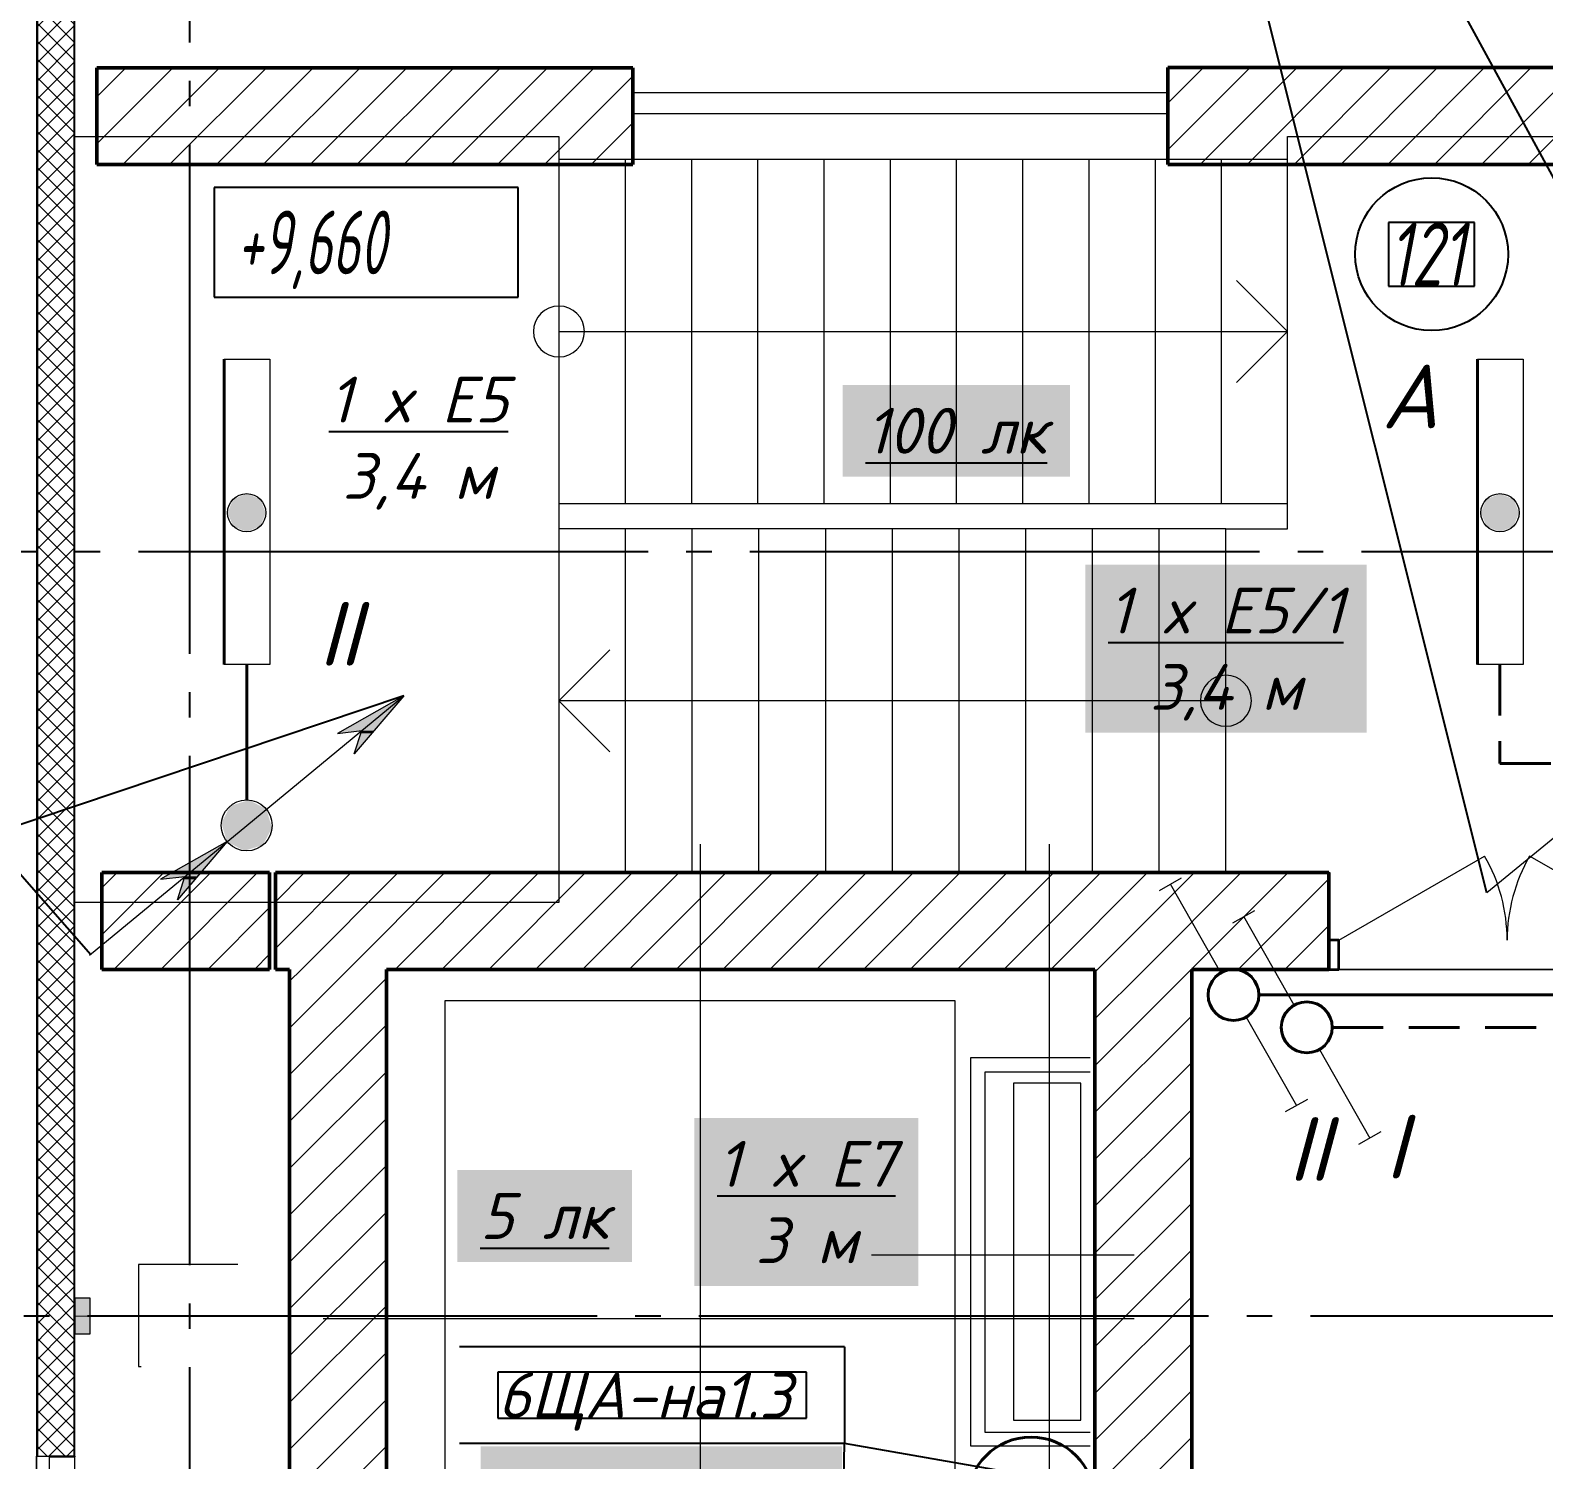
# Model space of a CAD drawing. Header units: millimetres. Extents: x 0 to 1286, y 0 to 420.
# Drawn here: x 91.9 to 151.3, y 303.9 to 360.1 of the extents above; entities that cross this region are included whole.
import ezdxf

# ---------------------------------------------------------------- set-up
doc = ezdxf.new("R2010")
doc.units = ezdxf.units.MM
for name, pattern in [('JIS_02_2.0', [3, 2, -1]), ('ГОСТ 2.303 5', [24, 20, -1.5, 1, -1.5]), ('СПКБ-0000-000-АР#003$0$Achse', [2300, 0, -800, 1500, 0]), ('СПКБ-0000-000-АР#003$0$Штриховая', [564.444447, 282.222223, -282.222223])]:
    doc.linetypes.add(name, pattern=pattern)
for name, color, linetype in [('Viewport1ForCustomObjects_0', 7, 'Continuous'), ('Viewport2ForCustomObjects_0', 7, 'Continuous'), ('Номер помещения', 7, 'Continuous'), ('СПКБ-0000-000-АР#003$0$Двери ArchiCAD', 7, 'Continuous'), ('СПКБ-0000-000-АР#003$0$Колонны существующие', 7, 'Continuous'), ('СПКБ-0000-000-АР#003$0$Лестница', 7, 'Continuous'), ('СПКБ-0000-000-АР#003$0$Окна ArchiCAD', 7, 'Continuous'), ('СПКБ-0000-000-АР#003$0$Перекрытие', 7, 'Continuous'), ('СПКБ-0000-000-АР#003$0$Перекрытие новые', 7, 'Continuous'), ('СПКБ-0000-000-АР#003$0$Стены', 7, 'Continuous'), ('СПКБ-0000-000-АР#003$0$Фахверк', 7, 'Continuous'), ('Строительные оси', 7, 'Continuous'), ('ЭО_АВАРИЙНОЕ ОСВЕЩЕНИЕ', 7, 'Continuous'), ('ЭО_РАБОЧЕЕ ОСВЕЩЕНИЕ', 7, 'Continuous')]:
    doc.layers.add(name, color=color, linetype=linetype)
for name, color, linetype, lineweight in [('СПКБ-0000-000-АР#003$0$0_Ном._пера__20', 1, 'Continuous', 20), ('СПКБ-0000-000-АР#003$0$Колонны существующие_Ном._пера__2', 8, 'Continuous', 15), ('СПКБ-0000-000-АР#003$0$Лестница_Ном._пера__20', 1, 'Continuous', 20), ('СПКБ-0000-000-АР#003$0$Линии_Ном._пера__20', 1, 'Continuous', 20), ('СПКБ-0000-000-АР#003$0$Окна ArchiCAD_Ном._пера__6', 5, 'Continuous', 9), ('СПКБ-0000-000-АР#003$0$Перекрытие новые_Ном._пера__20', 1, 'Continuous', 20), ('СПКБ-0000-000-АР#003$0$Перекрытие_Ном._пера__1', 7, 'Continuous', 13), ('СПКБ-0000-000-АР#003$0$Стены_Ном._пера__20', 1, 'Continuous', 20), ('СПКБ-0000-000-АР#003$0$Фахверк_Ном._пера__1', 7, 'Continuous', 13)]:
    doc.layers.add(name, color=color, linetype=linetype, lineweight=lineweight)
for name, color, linetype, lineweight, true_color in [('СПКБ-0000-000-АР#003$0$Двери ArchiCAD_Ном._пера__23', 7, 'Continuous', 35, 0xff6600), ('СПКБ-0000-000-АР#003$0$Двери ArchiCAD_Ном._пера__3', 7, 'Continuous', 18, 0xff6600), ('СПКБ-0000-000-АР#003$0$Двери ArchiCAD_Ном._пера__58', 7, 'Continuous', 50, 0xdf0000), ('СПКБ-0000-000-АР#003$0$Окна ArchiCAD_Ном._пера__68', 7, 'Continuous', 20, 0xfd4435), ('СПКБ-0000-000-АР#003$0$Стены_Ном._пера__58', 7, 'Continuous', 50, 0xdf0000), ('СПКБ-0000-000-АР#003$0$Стены_Ном._пера__68', 7, 'Continuous', 20, 0xfd4435), ('СПКБ-0000-000-АР#003$0$Фахверк_Ном._пера__102', 7, 'Continuous', 13, 0xcccccc)]:
    doc.layers.add(name, color=color, linetype=linetype, lineweight=lineweight, true_color=true_color)
doc.styles.add('1.8', font='isocpeui.ttf', dxfattribs={"height": 1.8})
doc.styles.add('2.5', font='isocpeui.ttf')
doc.styles.add('CustomTextStyle100', font='isocpeui.ttf', dxfattribs={"width": 0.987755, "height": 1.8})
doc.styles.add('CustomTextStyle26', font='isocpeui.ttf', dxfattribs={"width": 0.601807, "height": 2.5})
doc.styles.add('CustomTextStyle32', font='isocpeui.ttf', dxfattribs={"width": 0.707123, "height": 2.5})
pattern_1 = [(45, (0, 0), (-35.35534, 35.35534), []), (135, (0, 0), (35.35534, 35.35534), [])]
pattern_2 = [(45, (0, 0), (-91.9239, 91.9239), [])]

# ---------------------------------------------------------------- blocks, each defined once
blk = doc.blocks.new('*E601')
at = {"layer": 'Номер помещения', "color": 6, "linetype": 'Continuous'}
for p, q in [((-226.662, 233.162), (-238.6, 233.162)), ((-238.6, 233.162), (-238.6, 228.862)), ((-226.662, 228.862), (-226.662, 233.162)), ((-238.6, 228.862), (-226.662, 228.862))]:
    blk.add_line(p, q, dxfattribs=at)
at = {"layer": 'Номер помещения', "color": 7, "linetype": 'Continuous', "true_color": 0xffffff}
for p, q in [((-189.123, 231.797), (-192.498, 231.797)), ((-192.498, 231.797), (-192.498, 229.297)), ((-189.123, 229.297), (-189.123, 231.797)), ((-192.498, 229.297), (-189.123, 229.297)), ((-192.498, 229.297), (-192.498, 229.297))]:
    blk.add_line(p, q, dxfattribs=at)
at = {"layer": 'Номер помещения', "color": 6, "linetype": 'Continuous'}
blk.add_circle((-190.811, 230.547), 3, dxfattribs=at)
at = {"layer": 'Строительные оси', "color": 3, "linetype": 'ГОСТ 2.303 5', "lineweight": 25}
for p, q in [((-239.569, 258.857), (-239.569, -45.143)), ((186.431, 218.857), (-283.756, 218.857)), ((280.431, 188.857), (-283.569, 188.857))]:
    blk.add_line(p, q, dxfattribs=at)
at = {"layer": 'ЭО_АВАРИЙНОЕ ОСВЕЩЕНИЕ', "color": 1, "lineweight": 40}
blk.add_line((-189.013, 214.434), (-189.013, 226.434), dxfattribs=at)
at = {"layer": 'ЭО_АВАРИЙНОЕ ОСВЕЩЕНИЕ', "color": 7, "lineweight": 0}
for p, q in [((-189.013, 226.434), (-187.213, 226.434)), ((-187.213, 226.434), (-187.213, 214.434)), ((-187.213, 214.434), (-189.013, 214.434)), ((-188.639, 205.482), (-182.467, 210.571)), ((-198.616, 204.294), (-197.747, 204.788)), ((-196.206, 201.063), (-198.182, 204.541)), ((-195.218, 199.324), (-193.242, 195.846)), ((-192.807, 196.093), (-193.677, 195.599))]:
    blk.add_line(p, q, dxfattribs=at)
at = {"layer": 'ЭО_АВАРИЙНОЕ ОСВЕЩЕНИЕ', "color": 1, "linetype": 'JIS_02_2.0', "lineweight": 40}
for p, q in [((-188.128, 214.434), (-188.128, 210.549)), ((-188.128, 210.549), (-183.467, 210.567)), ((-194.712, 200.194), (-181.664, 200.194))]:
    blk.add_line(p, q, dxfattribs=at)
at = {"layer": 'ЭО_АВАРИЙНОЕ ОСВЕЩЕНИЕ', "color": 7, "lineweight": 0}
blk.add_circle((-188.128, 220.399), 0.75, dxfattribs=at)
at = {"layer": 'ЭО_АВАРИЙНОЕ ОСВЕЩЕНИЕ', "color": 1, "lineweight": 40}
for centre, radius in [((-195.712, 200.194), 1), ((-206.534, 181.608), 2.5)]:
    blk.add_circle(centre, radius, dxfattribs=at)
at = {"layer": 'ЭО_АВАРИЙНОЕ ОСВЕЩЕНИЕ', "color": 1, "lineweight": 0}
for points in [[(-188.128, 221.149), (-188.659, 220.929), (-187.598, 220.929)], [(-188.659, 220.929), (-188.878, 220.399), (-187.378, 220.399)], [(-188.878, 220.399), (-188.659, 219.868), (-187.598, 219.868)], [(-188.878, 220.399), (-187.378, 220.399), (-187.598, 219.868)], [(-188.659, 220.929), (-187.598, 220.929), (-187.378, 220.399)], [(-188.659, 219.868), (-187.598, 219.868), (-188.128, 219.649)]]:
    blk.add_solid(points, dxfattribs=at)
at = {"layer": 'ЭО_РАБОЧЕЕ ОСВЕЩЕНИЕ', "color": 5, "lineweight": 40}
for p, q in [((-238.208, 214.434), (-238.208, 226.434)), ((-237.323, 214.434), (-237.323, 209.122)), ((-197.589, 201.467), (-180.505, 201.466))]:
    blk.add_line(p, q, dxfattribs=at)
at = {"layer": 'ЭО_РАБОЧЕЕ ОСВЕЩЕНИЕ', "color": 7, "lineweight": 0}
for p, q in [((-238.208, 226.434), (-236.408, 226.434)), ((-236.408, 226.434), (-236.408, 214.434)), ((-236.408, 214.434), (-238.208, 214.434)), ((-237.323, 208.122), (-231.15, 213.211)), ((-231.15, 213.211), (-233.761, 211.734)), ((-231.15, 213.211), (-233.098, 210.93)), ((-233.761, 211.734), (-232.804, 211.848)), ((-233.098, 210.93), (-232.804, 211.848)), ((-243.495, 203.033), (-237.323, 208.122)), ((-238.094, 207.486), (-240.705, 206.008)), ((-238.094, 207.486), (-240.042, 205.204)), ((-240.705, 206.008), (-239.748, 206.122)), ((-240.042, 205.204), (-239.748, 206.122)), ((-201.494, 205.568), (-200.624, 206.062)), ((-199.083, 202.337), (-201.059, 205.815)), ((-198.095, 200.598), (-196.119, 197.12)), ((-195.685, 197.367), (-196.554, 196.873))]:
    blk.add_line(p, q, dxfattribs=at)
for centre, radius in [((-237.323, 220.399), 0.75), ((-237.323, 208.122), 1)]:
    blk.add_circle(centre, radius, dxfattribs=at)
at = {"layer": 'ЭО_РАБОЧЕЕ ОСВЕЩЕНИЕ', "color": 5, "lineweight": 40}
blk.add_circle((-198.589, 201.467), 1, dxfattribs=at)
at = {"layer": 'ЭО_РАБОЧЕЕ ОСВЕЩЕНИЕ', "color": 5, "lineweight": 0}
for points in [[(-237.323, 221.149), (-237.853, 220.929), (-236.792, 220.929)], [(-237.853, 220.929), (-238.073, 220.399), (-236.573, 220.399)], [(-238.073, 220.399), (-237.853, 219.868), (-236.792, 219.868)], [(-238.073, 220.399), (-236.573, 220.399), (-236.792, 219.868)], [(-237.853, 220.929), (-236.792, 220.929), (-236.573, 220.399)], [(-237.853, 219.868), (-236.792, 219.868), (-237.323, 219.649)], [(-231.15, 213.211), (-233.56, 211.848), (-232.804, 211.848)], [(-231.15, 213.211), (-232.804, 211.848), (-232.315, 211.848)], [(-233.56, 211.848), (-232.804, 211.848), (-233.761, 211.734)], [(-232.841, 211.734), (-232.412, 211.734), (-233.098, 210.93)], [(-232.804, 211.848), (-232.841, 211.734), (-232.412, 211.734)], [(-232.804, 211.848), (-232.315, 211.848), (-232.412, 211.734)], [(-238.094, 207.486), (-240.504, 206.122), (-239.748, 206.122)], [(-238.094, 207.486), (-239.748, 206.122), (-239.259, 206.122)], [(-240.504, 206.122), (-239.748, 206.122), (-240.705, 206.008)], [(-239.785, 206.008), (-239.356, 206.008), (-240.042, 205.204)], [(-239.748, 206.122), (-239.785, 206.008), (-239.356, 206.008)], [(-239.748, 206.122), (-239.259, 206.122), (-239.356, 206.008)]]:
    blk.add_solid(points, dxfattribs=at)
at = {"layer": 'ЭО_РАБОЧЕЕ ОСВЕЩЕНИЕ', "color": 5, "lineweight": 40}
for points in [[(-237.227, 209.118), (-237.959, 208.894), (-236.806, 208.894)], [(-238.031, 208.758), (-238.318, 208.218), (-236.386, 208.218)], [(-237.959, 208.894), (-238.031, 208.758), (-236.551, 208.758)], [(-238.031, 208.758), (-236.551, 208.758), (-236.386, 208.218)], [(-237.959, 208.894), (-236.806, 208.894), (-236.551, 208.758)], [(-238.318, 208.218), (-238.26, 208.026), (-236.327, 208.026)], [(-238.318, 208.218), (-236.386, 208.218), (-236.327, 208.026)], [(-238.26, 208.026), (-238.094, 207.486), (-236.615, 207.486)], [(-238.26, 208.026), (-236.327, 208.026), (-236.615, 207.486)], [(-238.094, 207.486), (-237.84, 207.351), (-236.687, 207.351)], [(-238.094, 207.486), (-236.615, 207.486), (-236.687, 207.351)], [(-237.84, 207.351), (-236.687, 207.351), (-237.418, 207.127)]]:
    blk.add_solid(points, dxfattribs=at)
at = {"layer": 'Номер помещения', "color": 0, "linetype": 'Continuous', "style": 'CustomTextStyle26', "width": 0.601807}
blk.add_text('+9,660', height=2.5, dxfattribs=at).set_placement((-237.7, 229.762))
at = {"layer": 'Номер помещения', "linetype": 'Continuous', "style": 'CustomTextStyle32', "width": 0.707123}
blk.add_text('121', height=2.5, dxfattribs=at).set_placement((-192.498, 229.297))
blk = doc.blocks.new('СПКБ-0000-000-АР#003$0$Перекрытие_1', base_point=(-24406.7, -2530.3))
at = {"layer": 'СПКБ-0000-000-АР#003$0$Перекрытие_Ном._пера__1', "color": 7, "linetype": 'Continuous', "lineweight": 13, "flags": 128}
blk.add_lwpolyline([(-24406.7, -2530.3), (-24406.7, 18886.6), (-23563.9, 18885.7), (-23563.9, 17144.7), (-22883.9, 17144.7), (-20992.9, 17144.7), (-20022.9, 17144.7), (-20022.9, 20246.7), (-17951.9, 20246.7), (-17956.9, 23688.1), (-17956.9, 25286.1), (17852.7, 25286.1), (17852.7, -2530.3), (5843.1, -2530.3), (243.1, -2530.3)], close=True, dxfattribs=at)
blk = doc.blocks.new('СПКБ-0000-000-АР#003$0$Перекрытие_3', base_point=(-24406.7, 23517.3))
at = {"layer": 'СПКБ-0000-000-АР#003$0$Перекрытие новые_Ном._пера__20', "color": 1, "linetype": 'Continuous', "lineweight": 20, "flags": 128}
blk.add_lwpolyline([(-24406.7, 23517.3), (-22506.9, 23517.3), (-22506.9, 20510.1), (-24406.7, 20510.1)], close=True, dxfattribs=at)
blk = doc.blocks.new('СПКБ-0000-000-АР#003$0$Перекрытие_4', base_point=(-19646.9, 23517.3))
at = {"layer": 'СПКБ-0000-000-АР#003$0$Перекрытие новые_Ном._пера__20', "color": 1, "linetype": 'Continuous', "lineweight": 20, "flags": 128}
blk.add_lwpolyline([(-19646.9, 23517.3), (-18081.9, 23517.3), (-18081.9, 20246.7), (-19481.3, 20246.7), (-19481.3, 20627.7), (-19888.7, 20626.7), (-19888.7, 21976.7), (-19646.9, 21976.7), (-19646.9, 22076.6)], close=True, dxfattribs=at)
blk = doc.blocks.new('СПКБ-0000-000-АР#003$0$Двустворчатое Окно 19')
at = {"layer": 'СПКБ-0000-000-АР#003$0$Окна ArchiCAD_Ном._пера__6', "color": 5, "linetype": 'Continuous', "lineweight": 9}
for p, q in [((-747, 100), (747, 100)), ((-750, 0), (-675, 0)), ((-675, 0), (-675, -50)), ((-675, 0), (-75, 0)), ((-75, -50), (-75, 0)), ((-75, 0), (0, 0)), ((0, 0), (75, 0)), ((75, 0), (75, -50)), ((75, 0), (675, 0)), ((675, -50), (675, 0)), ((675, 0), (750, 0)), ((-750, -50), (750, -50)), ((-675, -50), (-750, -50)), ((-75, -50), (-675, -50)), ((0, -50), (-75, -50)), ((75, -50), (0, -50)), ((675, -50), (75, -50)), ((750, -50), (675, -50))]:
    blk.add_line(p, q, dxfattribs=at)
at = {"layer": 'СПКБ-0000-000-АР#003$0$Окна ArchiCAD_Ном._пера__68', "color": 20, "linetype": 'Continuous', "lineweight": 20, "true_color": 0xfd4435}
for p, q in [((-750, -47), (-750, 0)), ((750, -47), (750, 0)), ((-750, -50), (-750, -47)), ((750, -50), (750, -47))]:
    blk.add_line(p, q, dxfattribs=at)
blk = doc.blocks.new('СПКБ-0000-000-АР#003$0$Стена_2', base_point=(-24406.7, 25306.1))
at = {"layer": 'СПКБ-0000-000-АР#003$0$Стены_Ном._пера__68', "linetype": 'Continuous', "lineweight": 20, "true_color": 0xfd4435}
for points in [[(-24556.7, 24870.1), (-24556.7, 18955.7), (-24553.7, 18955.7), (-24553.7, 24870.1)], [(-24406.7, 18955.7), (-24406.7, 24870.1), (-24409.7, 24870.1), (-24409.7, 18955.7)], [(-24556.7, 18955.7), (-24556.7, 18815.7), (-24553.7, 18815.7), (-24553.7, 18955.7)], [(-24409.7, 18815.7), (-24406.9, 18815.7), (-24406.9, 18955.7), (-24409.7, 18955.7)], [(-24556.7, 18815.7), (-24556.7, 18335.7), (-24553.7, 18335.7), (-24553.7, 18815.7)], [(-24409.7, 18815.7), (-24409.7, 18335.7), (-24406.7, 18335.7), (-24406.7, 18815.7)], [(-24406.7, 18332.7), (-24406.7, 18335.7), (-24409.7, 18335.7), (-24506.7, 18335.7), (-24506.7, 18332.7)]]:
    blk.add_hatch(color=20, dxfattribs=at).paths.add_polyline_path(points)
h = blk.add_hatch(dxfattribs=at)
h.set_pattern_fill('СЕТКА_5X5_ДИАГОНАЛЬНАЯ', color=20, style=0, pattern_type=2)
h.set_pattern_definition(pattern_1)
h.paths.add_polyline_path([(-24409.7, 18955.7), (-24409.7, 24870.1), (-24553.7, 24870.1), (-24553.7, 18955.7)])
h = blk.add_hatch(dxfattribs=at)
h.set_pattern_fill('СЕТКА_5X5_ДИАГОНАЛЬНАЯ', color=20, style=0, pattern_type=2)
h.set_pattern_definition(pattern_1)
h.paths.add_polyline_path([(-24553.7, 18955.7), (-24553.7, 18815.7), (-24409.7, 18815.7), (-24409.7, 18955.7)])
h = blk.add_hatch(dxfattribs=at)
h.set_pattern_fill('СЕТКА_5X5_ДИАГОНАЛЬНАЯ', color=20, style=0, pattern_type=2)
h.set_pattern_definition(pattern_1)
h.paths.add_polyline_path([(-24553.7, 18335.7), (-24506.7, 18335.7), (-24409.7, 18335.7), (-24409.7, 18815.7), (-24553.7, 18815.7)])
at = {"layer": 'СПКБ-0000-000-АР#003$0$Стены_Ном._пера__68', "color": 20, "linetype": 'Continuous', "lineweight": 20, "true_color": 0xfd4435}
for p, q in [((-24553.7, 24870.1), (-24553.7, 18955.7)), ((-24409.7, 18955.7), (-24409.7, 24870.1)), ((-24553.7, 18955.7), (-24553.7, 18815.7)), ((-24409.7, 18815.7), (-24409.7, 18955.7)), ((-24553.7, 18815.7), (-24553.7, 18335.7)), ((-24409.7, 18335.7), (-24409.7, 18815.7)), ((-24556.7, 18335.7), (-24553.7, 18335.7)), ((-24553.7, 18335.7), (-24506.7, 18335.7)), ((-24506.7, 18335.7), (-24506.7, 18332.7)), ((-24409.7, 18335.7), (-24506.7, 18335.7)), ((-24506.7, 18332.7), (-24406.7, 18332.7)), ((-24406.7, 18335.7), (-24406.7, 18332.7))]:
    blk.add_line(p, q, dxfattribs=at)
at = {"layer": 'СПКБ-0000-000-АР#003$0$Стены_Ном._пера__68', "color": 20, "linetype": 'Continuous', "lineweight": 20, "true_color": 0xfd4435, "flags": 128}
for points in [[(-24556.7, 25456.1), (-24556.7, 18335.7)], [(-24406.7, 18955.7), (-24406.7, 24870.1)], [(-24406.7, 18335.7), (-24406.7, 18815.7)]]:
    blk.add_lwpolyline(points, dxfattribs=at)
at = {"layer": 'СПКБ-0000-000-АР#003$0$Окна ArchiCAD', "color": 5, "linetype": 'Continuous', "lineweight": 9, "xscale": -1, "zscale": 1000, "rotation": 270}
blk.add_blockref('СПКБ-0000-000-АР#003$0$Двустворчатое Окно 19', (-24506.7, 17585.7), dxfattribs=at)
blk = doc.blocks.new('СПКБ-0000-000-АР#003$0$Двупольная Дверь 19')
at = {"layer": 'СПКБ-0000-000-АР#003$0$Двери ArchiCAD_Ном._пера__23', "color": 30, "linetype": 'Continuous', "lineweight": 35, "true_color": 0xff6600}
for p, q in [((-660, 0), (-700, 0)), ((-700, 0), (-700, -115)), ((-660, -115), (-660, 0)), ((700, 0), (660, 0)), ((660, 0), (660, -115)), ((700, -115), (700, 0)), ((-700, -115), (-660, -115)), ((660, -115), (700, -115))]:
    blk.add_line(p, q, dxfattribs=at)
at = {"layer": 'СПКБ-0000-000-АР#003$0$Двери ArchiCAD_Ном._пера__3', "color": 30, "linetype": 'Continuous', "lineweight": 18, "true_color": 0xff6600}
for p, q in [((-660, 0), (-88.4, 330)), ((660, 0), (88.4, 330))]:
    blk.add_line(p, q, dxfattribs=at)
for centre, start, end in [((-660, 0), 0, 30), ((660, 0), 150, 180)]:
    blk.add_arc(centre, 660, start, end, dxfattribs=at)
at = {"layer": 'СПКБ-0000-000-АР#003$0$Двери ArchiCAD_Ном._пера__58', "color": 12, "linetype": 'Continuous', "lineweight": 50, "true_color": 0xdf0000}
for p, q in [((-700, 265), (-737, 265)), ((-700, 0), (-700, 265)), ((700, 0), (700, 265)), ((700, 265), (737, 265)), ((-700, -115), (-700, 0)), ((700, -115), (700, 0)), ((-700, -115), (-737, -115)), ((700, -115), (737, -115))]:
    blk.add_line(p, q, dxfattribs=at)
blk = doc.blocks.new('СПКБ-0000-000-АР#003$0$Стена_8', base_point=(-23619.9, 20626.7))
at = {"layer": 'СПКБ-0000-000-АР#003$0$Стены_Ном._пера__20', "linetype": 'Continuous', "lineweight": 20}
h = blk.add_hatch(dxfattribs=at)
h.set_pattern_fill('КИРПИЧ_ОБЫКНОВЕННЫЙ', color=1, style=0, pattern_type=2)
h.set_pattern_definition(pattern_2)
h.paths.add_polyline_path([(-23619.9, 20626.7), (-23619.9, 20246.7), (-19484.9, 20246.7), (-19484.9, 20361.7), (-19484.9, 20626.7)])
at = {"layer": 'СПКБ-0000-000-АР#003$0$Стены_Ном._пера__58', "color": 12, "linetype": 'Continuous', "lineweight": 50, "true_color": 0xdf0000}
for p, q in [((-19484.9, 20626.7), (-19521.9, 20626.7)), ((-19484.9, 20361.7), (-19484.9, 20626.7)), ((-18084.9, 20626.7), (-18047.9, 20626.7)), ((-18084.9, 20361.7), (-18084.9, 20626.7)), ((-19484.9, 20246.7), (-19484.9, 20361.7)), ((-18084.9, 20246.7), (-18084.9, 20361.7)), ((-19484.9, 20246.7), (-19521.9, 20246.7)), ((-18084.9, 20246.7), (-18047.9, 20246.7))]:
    blk.add_line(p, q, dxfattribs=at)
at = {"layer": 'СПКБ-0000-000-АР#003$0$Стены_Ном._пера__58', "color": 12, "linetype": 'Continuous', "lineweight": 50, "true_color": 0xdf0000, "flags": 128}
for points in [[(-19484.9, 20626.7), (-23619.9, 20626.7)], [(-23619.9, 20626.7), (-23619.9, 20246.7)], [(-23619.9, 20246.7), (-23563.9, 20246.7)], [(-23183.9, 20246.7), (-20402.9, 20246.7)], [(-20022.9, 20246.7), (-19484.9, 20246.7)]]:
    blk.add_lwpolyline(points, dxfattribs=at)
at = {"layer": 'СПКБ-0000-000-АР#003$0$Двери ArchiCAD', "color": 21, "linetype": 'Continuous', "lineweight": 18, "true_color": 0xff9955, "zscale": 1000}
blk.add_blockref('СПКБ-0000-000-АР#003$0$Двупольная Дверь 19', (-18784.9, 20361.7), dxfattribs=at)
blk = doc.blocks.new('СПКБ-0000-000-АР#003$0$Стена_39', base_point=(-24320.7, 23786.7))
at = {"layer": 'СПКБ-0000-000-АР#003$0$Стены_Ном._пера__20', "linetype": 'Continuous', "lineweight": 20}
h = blk.add_hatch(dxfattribs=at)
h.set_pattern_fill('КИРПИЧ_ОБЫКНОВЕННЫЙ', color=1, style=0, pattern_type=2)
h.set_pattern_definition(pattern_2)
h.paths.add_polyline_path([(-24320.7, 23406.7), (-22216.7, 23406.7), (-22216.7, 23786.7), (-24320.7, 23786.7)])
at = {"layer": 'СПКБ-0000-000-АР#003$0$Стены_Ном._пера__58', "color": 12, "linetype": 'Continuous', "lineweight": 50, "true_color": 0xdf0000, "flags": 128}
for points in [[(-22216.7, 23786.7), (-24320.7, 23786.7)], [(-24320.7, 23786.7), (-24320.7, 23406.7)], [(-22216.7, 23406.7), (-22216.7, 23786.7)], [(-24320.7, 23406.7), (-22216.7, 23406.7)]]:
    blk.add_lwpolyline(points, dxfattribs=at)
blk = doc.blocks.new('СПКБ-0000-000-АР#003$0$Стена_40', base_point=(-23183.9, 20626.7))
at = {"layer": 'СПКБ-0000-000-АР#003$0$Стены_Ном._пера__20', "linetype": 'Continuous', "lineweight": 20}
h = blk.add_hatch(dxfattribs=at)
h.set_pattern_fill('КИРПИЧ_ОБЫКНОВЕННЫЙ', color=1, style=0, pattern_type=2)
h.set_pattern_definition(pattern_2)
h.paths.add_polyline_path([(-23563.9, 20246.7), (-23563.9, 17144.7), (-23183.9, 17524.7), (-23183.9, 20246.7)])
at = {"layer": 'СПКБ-0000-000-АР#003$0$Стены_Ном._пера__58', "color": 12, "linetype": 'Continuous', "lineweight": 50, "true_color": 0xdf0000, "flags": 128}
for points in [[(-23563.9, 20246.7), (-23563.9, 17144.7)], [(-23183.9, 17524.7), (-23183.9, 20246.7)]]:
    blk.add_lwpolyline(points, dxfattribs=at)
blk = doc.blocks.new('СПКБ-0000-000-АР#003$0$Стена_42', base_point=(-20402.9, 17524.7))
at = {"layer": 'СПКБ-0000-000-АР#003$0$Стены_Ном._пера__20', "linetype": 'Continuous', "lineweight": 20}
h = blk.add_hatch(dxfattribs=at)
h.set_pattern_fill('КИРПИЧ_ОБЫКНОВЕННЫЙ', color=1, style=0, pattern_type=2)
h.set_pattern_definition(pattern_2)
h.paths.add_polyline_path([(-20022.9, 17144.7), (-20022.9, 20246.7), (-20402.9, 20246.7), (-20402.9, 17524.7)])
at = {"layer": 'СПКБ-0000-000-АР#003$0$Стены_Ном._пера__58', "color": 12, "linetype": 'Continuous', "lineweight": 50, "true_color": 0xdf0000, "flags": 128}
for points in [[(-20402.9, 20246.7), (-20402.9, 17524.7)], [(-20022.9, 17144.7), (-20022.9, 20246.7)]]:
    blk.add_lwpolyline(points, dxfattribs=at)
blk = doc.blocks.new('СПКБ-0000-000-АР#003$0$Стена_43', base_point=(-23642.2, 20626.7))
at = {"layer": 'СПКБ-0000-000-АР#003$0$Стены_Ном._пера__20', "linetype": 'Continuous', "lineweight": 20}
h = blk.add_hatch(dxfattribs=at)
h.set_pattern_fill('КИРПИЧ_ОБЫКНОВЕННЫЙ', color=1, style=0, pattern_type=2)
h.set_pattern_definition(pattern_2)
h.paths.add_polyline_path([(-23642.2, 20626.7), (-24300.9, 20626.7), (-24300.9, 20246.7), (-23642.2, 20246.7)])
at = {"layer": 'СПКБ-0000-000-АР#003$0$Стены_Ном._пера__58', "color": 12, "linetype": 'Continuous', "lineweight": 50, "true_color": 0xdf0000, "flags": 128}
for points in [[(-23642.2, 20626.7), (-24300.9, 20626.7)], [(-24300.9, 20626.7), (-24300.9, 20246.7)], [(-23642.2, 20246.7), (-23642.2, 20626.7)], [(-24300.9, 20246.7), (-23642.2, 20246.7)]]:
    blk.add_lwpolyline(points, dxfattribs=at)
blk = doc.blocks.new('СПКБ-0000-000-АР#003$0$Колонна_23', base_point=(-23956.9, 18887.9))
at = {"layer": 'СПКБ-0000-000-АР#003$0$Колонны существующие_Ном._пера__2', "color": 8, "linetype": 'СПКБ-0000-000-АР#003$0$Achse', "lineweight": 15, "flags": 128}
blk.add_lwpolyline([(-24156.9, 18687.9), (-23756.9, 18687.9), (-23756.9, 19087.9), (-24156.9, 19087.9)], close=True, dxfattribs=at)
blk = doc.blocks.new('СПКБ-0000-000-АР#003$0$Лестничный Марш ЖБ 19')
at = {"layer": 'СПКБ-0000-000-АР#003$0$Лестница_Ном._пера__20', "color": 1, "linetype": 'Continuous', "lineweight": 20}
for p, q in [((1350, 2618.2), (0, 2618.2)), ((0, 2618.2), (0, 0)), ((675, 2618.2), (475, 2418.2)), ((675, 0), (675, 2618.2)), ((875, 2418.2), (675, 2618.2)), ((1350, 0), (1350, 2618.2)), ((0, 2356.4), (1350, 2356.4)), ((0, 2094.5), (1350, 2094.5)), ((0, 1832.7), (1350, 1832.7)), ((0, 1570.9), (1350, 1570.9)), ((0, 1309.1), (1350, 1309.1)), ((0, 1047.3), (1350, 1047.3)), ((0, 785.5), (1350, 785.5)), ((0, 523.6), (1350, 523.6)), ((0, 261.8), (1350, 261.8)), ((0, 0), (1350, 0))]:
    blk.add_line(p, q, dxfattribs=at)
for start, end in [(0, 180), (180, 0)]:
    blk.add_arc((675, 0), 100, start, end, dxfattribs=at)
blk = doc.blocks.new('СПКБ-0000-000-АР#003$0$Лестничный Марш ЖБ 19_2')
at = {"layer": 'СПКБ-0000-000-АР#003$0$Лестница_Ном._пера__20', "color": 1, "linetype": 'Continuous', "lineweight": 20}
for p, q in [((1350, 2860), (0, 2860)), ((0, 2860), (0, 0)), ((675, 2860), (475, 2660)), ((675, 0), (675, 2860)), ((875, 2660), (675, 2860)), ((1350, 0), (1350, 2860)), ((0, 2600), (1350, 2600)), ((0, 2340), (1350, 2340)), ((0, 2080), (1350, 2080)), ((0, 1820), (1350, 1820)), ((0, 1560), (1350, 1560)), ((0, 1300), (1350, 1300)), ((0, 1040), (1350, 1040)), ((0, 780), (1350, 780)), ((0, 520), (1350, 520)), ((0, 260), (1350, 260)), ((0, 0), (1350, 0))]:
    blk.add_line(p, q, dxfattribs=at)
for start, end in [(0, 180), (180, 0)]:
    blk.add_arc((675, 0), 100, start, end, dxfattribs=at)
blk = doc.blocks.new('СПКБ-0000-000-АР#003$0$Стена_227', base_point=(-17956.9, 23407.7))
at = {"layer": 'СПКБ-0000-000-АР#003$0$Стены_Ном._пера__20', "linetype": 'Continuous', "lineweight": 20}
h = blk.add_hatch(dxfattribs=at)
h.set_pattern_fill('КИРПИЧ_ОБЫКНОВЕННЫЙ', color=1, style=0, pattern_type=2)
h.set_pattern_definition(pattern_2)
h.paths.add_polyline_path([(-18081.9, 23787.7), (-20116.4, 23787.7), (-20116.4, 23407.7), (-18081.9, 23407.7)])
at = {"layer": 'СПКБ-0000-000-АР#003$0$Стены_Ном._пера__58', "color": 12, "linetype": 'Continuous', "lineweight": 50, "true_color": 0xdf0000, "flags": 128}
for points in [[(-18081.9, 23787.7), (-20116.4, 23787.7)], [(-20116.4, 23787.7), (-20116.4, 23407.7)], [(-20116.4, 23407.7), (-18081.9, 23407.7)]]:
    blk.add_lwpolyline(points, dxfattribs=at)
blk = doc.blocks.new('СПКБ-0000-000-АР#003$0$Колонна_153', base_point=(-24376.9, 18885.7))
at = {"layer": 'СПКБ-0000-000-АР#003$0$Фахверк_Ном._пера__102', "linetype": 'Continuous', "lineweight": 13, "true_color": 0xcccccc}
blk.add_hatch(color=254, dxfattribs=at).paths.add_polyline_path([(-24406.9, 18955.7), (-24406.9, 18815.7), (-24346.9, 18815.7), (-24346.9, 18955.7)])
at = {"layer": 'СПКБ-0000-000-АР#003$0$Фахверк_Ном._пера__1', "color": 7, "linetype": 'Continuous', "lineweight": 13, "flags": 128}
blk.add_lwpolyline([(-24406.9, 18955.7), (-24406.9, 18815.7), (-24346.9, 18815.7), (-24346.9, 18955.7)], close=True, dxfattribs=at)
blk = doc.blocks.new('*E600')
at = {"layer": 'СПКБ-0000-000-АР#003$0$0_Ном._пера__20', "color": 1, "linetype": 'СПКБ-0000-000-АР#003$0$Штриховая', "lineweight": 20}
for p, q in [((26.04, 234.235), (26.04, 191.349)), ((39.74, 234.235), (39.74, 207.476)), ((43.079, 218.089), (32.772, 218.089)), ((43.079, 215.589), (11.242, 215.589))]:
    blk.add_line(p, q, dxfattribs=at)
at = {"layer": 'СПКБ-0000-000-АР#003$0$0_Ном._пера__20', "color": 1, "linetype": 'Continuous', "lineweight": 20}
for p, q in [((16.04, 203.089), (16.04, 228.089)), ((16.04, 228.089), (36.04, 228.089)), ((36.04, 228.089), (36.04, 203.089)), ((41.349, 225.844), (36.649, 225.844)), ((36.649, 225.844), (36.649, 210.613)), ((41.349, 225.277), (37.216, 225.277)), ((37.216, 225.277), (37.216, 211.146)), ((40.982, 224.844), (38.349, 224.844)), ((38.349, 224.844), (38.349, 211.612)), ((40.982, 211.612), (40.982, 224.844)), ((38.349, 211.612), (40.982, 211.612)), ((37.216, 211.146), (41.349, 211.146)), ((36.649, 210.613), (41.349, 210.613))]:
    blk.add_line(p, q, dxfattribs=at)
at = {"layer": 'СПКБ-0000-000-АР#003$0$Линии_Ном._пера__20', "color": 1, "linetype": 'Continuous', "lineweight": 20}
for p, q in [((44.403, 263.724), (23.4, 263.724)), ((44.403, 262.904), (23.4, 262.904))]:
    blk.add_line(p, q, dxfattribs=at)
at = {"layer": 'СПКБ-0000-000-АР#003$0$Колонны существующие', "color": 8, "lineweight": 15, "xscale": 0.01, "yscale": 0.01, "zscale": 0.01}
blk.add_blockref('СПКБ-0000-000-АР#003$0$Колонна_23', (5.999, 215.722), dxfattribs=at)
at = {"layer": 'СПКБ-0000-000-АР#003$0$Лестница', "color": 161, "linetype": 'Continuous', "lineweight": 20, "true_color": 0xaaaaff, "xscale": 0.01, "yscale": 0.01, "zscale": 10}
for name, p, rotation in [('СПКБ-0000-000-АР#003$0$Лестничный Марш ЖБ 19_2', (20.499, 261.109), 270), ('СПКБ-0000-000-АР#003$0$Лестничный Марш ЖБ 19', (46.68, 233.111), 90)]:
    blk.add_blockref(name, p, dxfattribs=dict(at, rotation=rotation))
at = {"layer": 'СПКБ-0000-000-АР#003$0$Перекрытие', "color": 7, "linetype": 'Continuous', "lineweight": 13, "xscale": 0.01, "yscale": 0.01, "zscale": 0.01}
blk.add_blockref('СПКБ-0000-000-АР#003$0$Перекрытие_1', (1.5, 1.54), dxfattribs=at)
at = {"layer": 'СПКБ-0000-000-АР#003$0$Перекрытие новые', "color": 1, "linetype": 'Continuous', "lineweight": 20, "xscale": 0.01, "yscale": 0.01, "zscale": 0.01}
for name, p in [('СПКБ-0000-000-АР#003$0$Перекрытие_3', (1.5, 262.016)), ('СПКБ-0000-000-АР#003$0$Перекрытие_4', (49.099, 262.016))]:
    blk.add_blockref(name, p, dxfattribs=at)
at = {"layer": 'СПКБ-0000-000-АР#003$0$Стены', "color": 20, "lineweight": 20, "true_color": 0xfd4435, "xscale": 0.01, "yscale": 0.01, "zscale": 0.01}
blk.add_blockref('СПКБ-0000-000-АР#003$0$Стена_2', (1.5, 279.905), dxfattribs=at)
at = {"layer": 'СПКБ-0000-000-АР#003$0$Стены', "color": 12, "lineweight": 50, "true_color": 0xdf0000, "xscale": 0.01, "yscale": 0.01, "zscale": 0.01}
for name, p in [('СПКБ-0000-000-АР#003$0$Стена_39', (2.36, 264.711)), ('СПКБ-0000-000-АР#003$0$Стена_227', (65.999, 260.921)), ('СПКБ-0000-000-АР#003$0$Стена_43', (9.145, 233.111))]:
    blk.add_blockref(name, p, dxfattribs=at)
at = {"layer": 'СПКБ-0000-000-АР#003$0$Стены', "color": 7, "lineweight": 50, "xscale": 0.01, "yscale": 0.01, "zscale": 0.01}
for name, p in [('СПКБ-0000-000-АР#003$0$Стена_8', (9.369, 233.111)), ('СПКБ-0000-000-АР#003$0$Стена_40', (13.729, 233.111)), ('СПКБ-0000-000-АР#003$0$Стена_42', (41.539, 202.091))]:
    blk.add_blockref(name, p, dxfattribs=at)
at = {"layer": 'СПКБ-0000-000-АР#003$0$Фахверк', "color": 7, "lineweight": 13, "xscale": 0.01, "yscale": 0.01, "zscale": 0.01}
blk.add_blockref('СПКБ-0000-000-АР#003$0$Колонна_153', (1.799, 215.701), dxfattribs=at)
blk = doc.blocks.new('CustomObjectsInViewport1_0')
at = {"layer": 'ЭО_АВАРИЙНОЕ ОСВЕЩЕНИЕ'}
for p, q in [((161.462, 336.389), (133.908, 387.011)), ((149.117, 326.21), (133.908, 387.011)), ((123.904, 308.379), (108.791, 308.379)), ((123.904, 308.379), (123.904, 304.579)), ((123.904, 304.579), (108.791, 304.579)), ((123.904, 304.579), (120.904, 304.579)), ((123.594, 291.348), (123.904, 304.579)), ((134.908, 302.661), (123.904, 304.579))]:
    blk.add_line(p, q, dxfattribs=at)
at = {"layer": 'ЭО_АВАРИЙНОЕ ОСВЕЩЕНИЕ', "color": 7, "true_color": 0xffffff}
for p, q in [((122.404, 307.379), (110.291, 307.379)), ((110.291, 307.379), (110.291, 305.579)), ((122.404, 305.579), (122.404, 307.379)), ((110.291, 305.579), (122.404, 305.579)), ((110.291, 305.579), (110.291, 305.579))]:
    blk.add_line(p, q, dxfattribs=at)
at = {"layer": 'ЭО_РАБОЧЕЕ ОСВЕЩЕНИЕ'}
for p, q in [((106.606, 333.94), (90.259, 328.443)), ((94.316, 323.775), (90.208, 328.443))]:
    blk.add_line(p, q, dxfattribs=at)
at = {"layer": 'ЭО_АВАРИЙНОЕ ОСВЕЩЕНИЕ', "style": 'CustomTextStyle100', "width": 0.987755}
blk.add_text('6ЩА-на1.3', height=1.8, dxfattribs=at).set_placement((110.291, 305.579))

msp = doc.modelspace()

# ---------------------------------------------------------------- block references
msp.add_blockref('*E600', (92.189, 93.885))
at = {"layer": 'Viewport1ForCustomObjects_0'}
msp.add_blockref('CustomObjectsInViewport1_0', (0, 0), dxfattribs=at)
at = {"layer": 'Viewport2ForCustomObjects_0'}
msp.add_blockref('*E601', (337.756, 120.729), dxfattribs=at)

# ---------------------------------------------------------------- texts
at = {"layer": 'ЭО_АВАРИЙНОЕ ОСВЕЩЕНИЕ', "color": 1, "insert": (146.093, 345.691), "char_height": 2.5, "attachment_point": 5, "style": '2.5'}
msp.add_mtext('А', dxfattribs=at)
at = {"layer": 'ЭО_АВАРИЙНОЕ ОСВЕЩЕНИЕ', "char_height": 1.8, "style": '1.8', "bg_fill": 1, "box_fill_scale": 1.5, "bg_fill_color": 7, "bg_fill_true_color": 16777215, "bg_fill_transparency": 0}
for s, insert, attachment_point in [('{\\L1 x Е5/1\\P}3,4 м', (138.869, 335.577), 5), ('{\\L1 x Е7\\P}3 м', (122.402, 314.063), 5), ('{\\L5 лк}', (112.126, 313.516), 5), ('{\\W0.8;\\T0.95;с отм. +11.700\\Pна отм. +3.900}', (122.904, 303.579), 3)]:
    msp.add_mtext(s, dxfattribs=dict(at, insert=insert, attachment_point=attachment_point))
at = {"layer": 'ЭО_АВАРИЙНОЕ ОСВЕЩЕНИЕ', "insert": (145.532, 316.243), "char_height": 2.5, "attachment_point": 5, "style": '2.5'}
msp.add_mtext('I', dxfattribs=at)
at = {"layer": 'ЭО_РАБОЧЕЕ ОСВЕЩЕНИЕ', "attachment_point": 5}
for s, insert, char_height, style in [('{\\L1 x Е5\\P}3,4 м', (107.177, 343.861), 1.8, '1.8'), ('II', (104.066, 336.376), 2.5, '2.5'), ('II', (142.125, 316.149), 2.5, '2.5')]:
    msp.add_mtext(s, dxfattribs=dict(at, insert=insert, char_height=char_height, style=style))
at = {"layer": 'ЭО_РАБОЧЕЕ ОСВЕЩЕНИЕ', "insert": (128.288, 344.347), "char_height": 1.8, "attachment_point": 5, "style": '1.8', "bg_fill": 1, "box_fill_scale": 1.5, "bg_fill_color": 7, "bg_fill_true_color": 16777215, "bg_fill_transparency": 0}
msp.add_mtext('{\\L100 лк}', dxfattribs=at)

doc.saveas('drawing.dxf')
